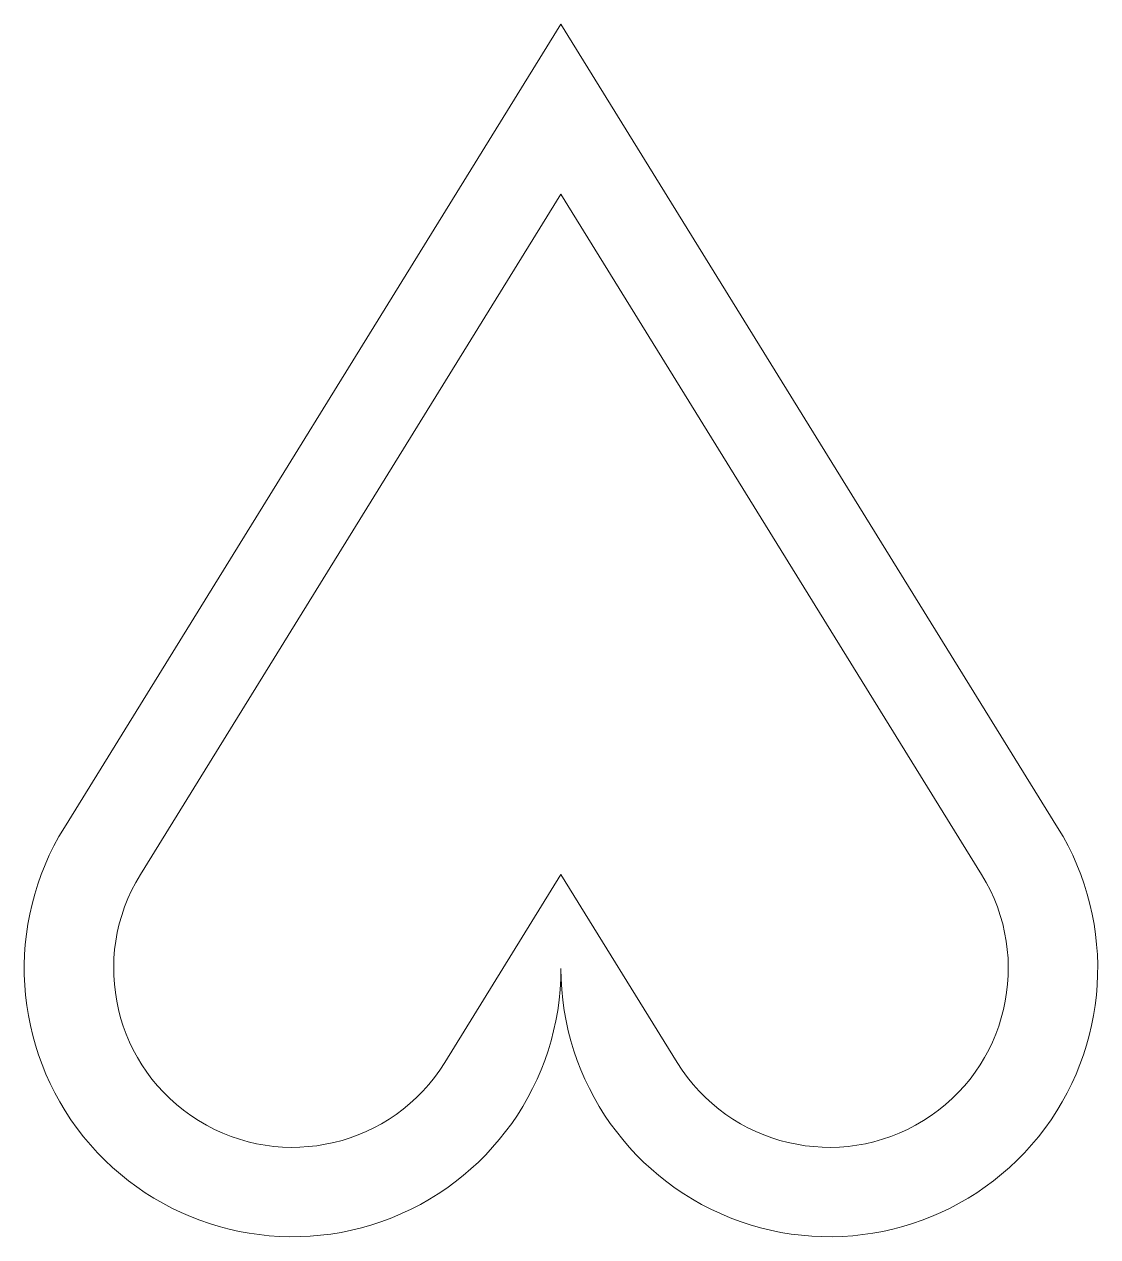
# Model space of a CAD drawing. Header units: millimetres. Extents: x -30 to 30, y -67.8 to 0.
import ezdxf

# ---------------------------------------------------------------- set-up
doc = ezdxf.new("R2010")
doc.units = ezdxf.units.MM

msp = doc.modelspace()

# ---------------------------------------------------------------- linework, layer by layer
at = {"color": 7, "linetype": 'Continuous', "lineweight": 15}
for p, q in [((-0.001, -0.001), (-27.759, -44.902)), ((-0.001, -0.001), (27.758, -44.902)), ((-0.001, -9.51), (-23.506, -47.532)), ((-0.001, -9.51), (23.505, -47.532)), ((-0.001, -47.544), (-6.495, -58.049)), ((-0.001, -47.544), (6.494, -58.049))]:
    msp.add_line(p, q, dxfattribs=at)
for centre, radius, start, end in [((-15.001, -52.79), 15, 148.27506, 0), ((14.999, -52.79), 15, 180, 31.72494), ((-15.001, -52.79), 10, 148.27506, 328.27506), ((14.999, -52.79), 10, 211.72494, 31.72494)]:
    msp.add_arc(centre, radius, start, end, dxfattribs=at)

doc.saveas('drawing.dxf')
